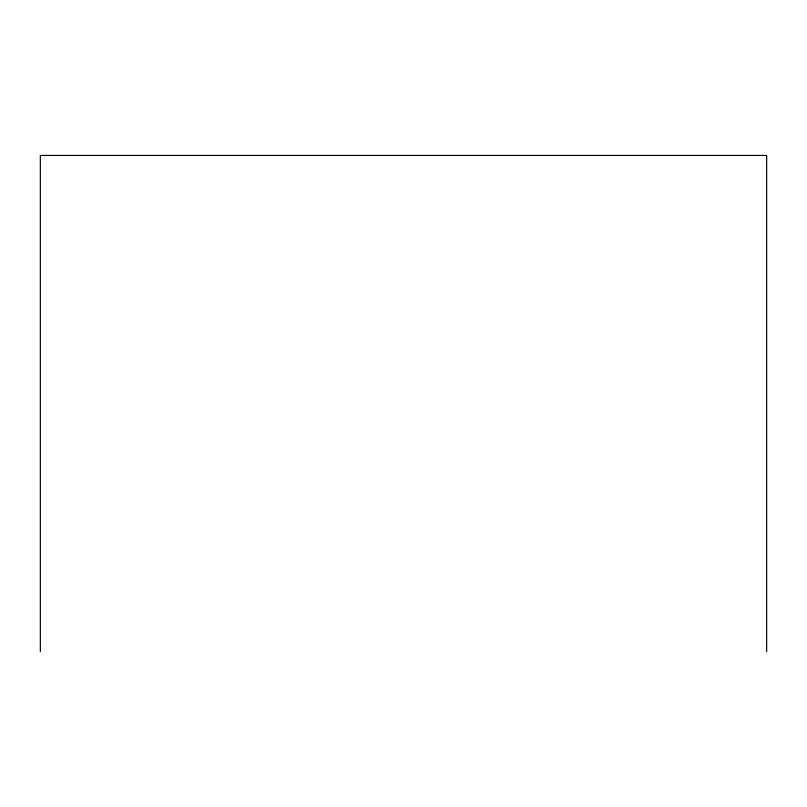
<?xml version="1.0" encoding="UTF-8"?>
<svg xmlns="http://www.w3.org/2000/svg" width="807" height="807" viewBox="0 0 807 807"><rect width="100%" height="100%" fill="white"/><g stroke="black" fill="none" stroke-linecap="round" stroke-linejoin="round"><path stroke-width="1.21" d="M766.65 651.572L766.65 155.428L40.35 155.428L40.35 651.572"/></g></svg>
